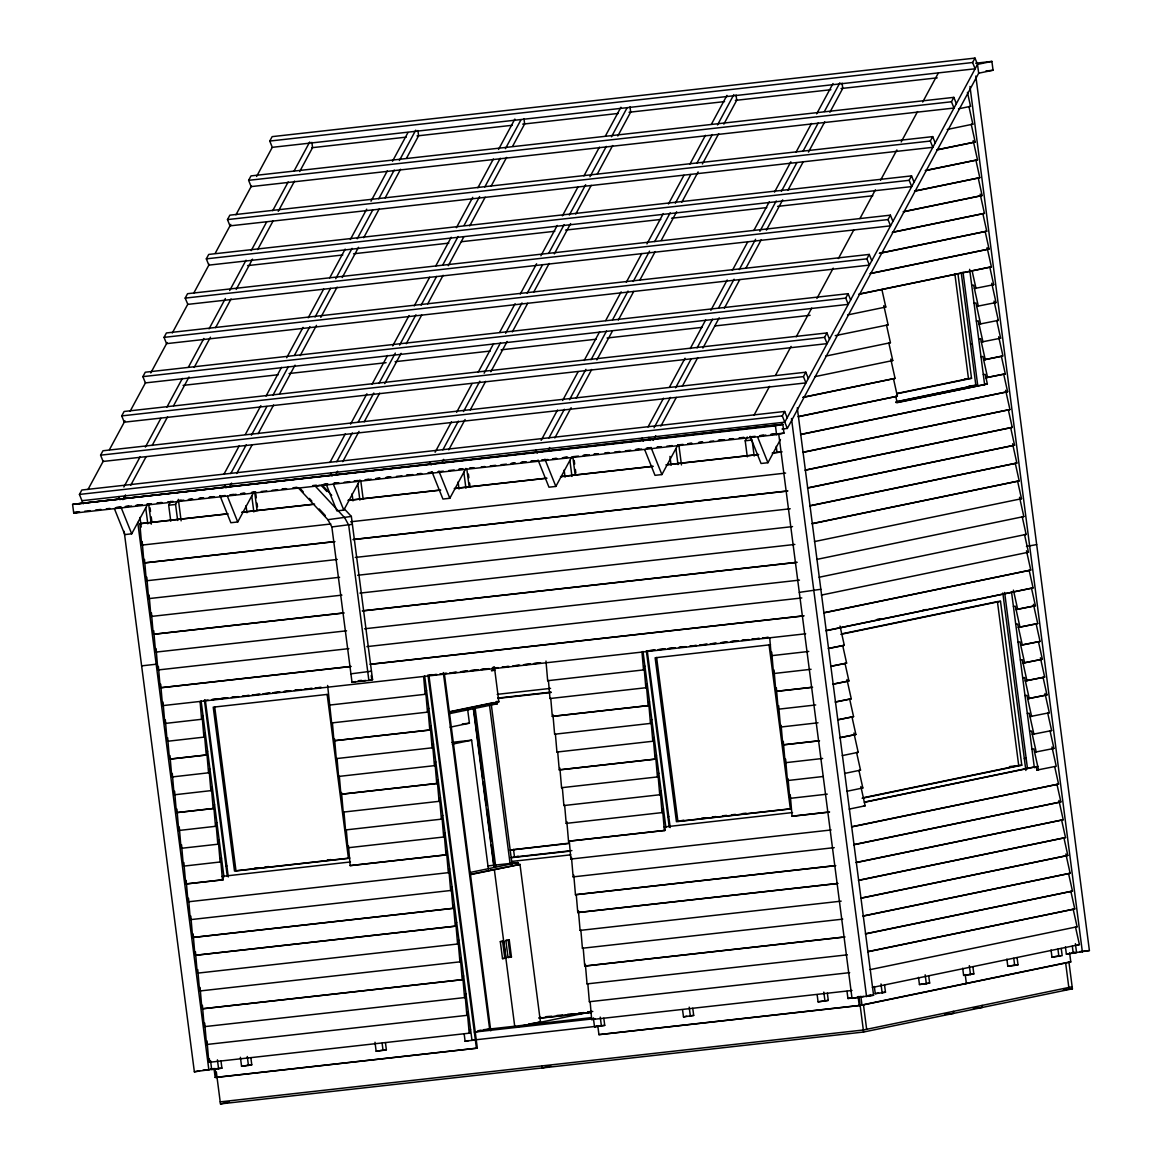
<?xml version="1.0" encoding="UTF-8"?>
<svg xmlns="http://www.w3.org/2000/svg" width="1162" height="1162" viewBox="0 0 1162 1162"><rect width="100%" height="100%" fill="white"/><g stroke="black" fill="none" stroke-linecap="round" stroke-linejoin="round"><path stroke-width="1.5" d="M83.214 503.843L79.437 494.431L81.819 490.015L784.67 411.464L787.182 417.754M805.818 372.203L803.436 376.619L805.949 382.894L103.113 461.445L100.586 455.17L102.968 450.754L805.818 372.203L808.331 378.478M826.966 332.942L824.584 337.358L827.097 343.632L124.247 422.184L121.734 415.894L124.116 411.479L826.966 332.942L829.479 339.217M848.115 293.681L845.733 298.097L848.245 304.371L145.395 382.908L142.882 376.633L145.265 372.218L848.115 293.681L850.628 299.956M869.249 254.42L866.881 258.835L869.394 265.11L166.544 343.647L164.031 337.372L166.413 332.957L869.249 254.42L871.776 260.695M172.296 332.986L187.779 304.241L185.179 298.111L187.561 293.695L890.397 215.159L892.924 221.434M911.545 175.883L909.178 180.313L911.691 186.588L208.84 265.125L206.328 258.85L208.71 254.434L911.545 175.883L914.073 182.173M932.694 136.622L930.312 141.038L932.839 147.327L229.989 225.864L227.476 219.589L229.844 215.173L932.694 136.622L935.221 142.897M953.842 97.361L951.46 101.777L953.987 108.051L251.137 186.603L248.624 180.328L250.992 175.898L953.842 97.361L956.37 103.636M974.991 58.1L972.609 62.516L975.136 68.79L272.286 147.327L269.773 141.052L272.14 136.637L974.991 58.1L977.518 64.375L978.665 73.206L787.328 428.444L782.07 429.025M87.978 489.522L103.462 460.777M109.489 449.592L124.973 420.847M130.129 411.261L145.628 382.501M150.784 372.929L167.125 342.572M193.793 293.056L209.276 264.311M215.304 253.127L230.788 224.382M235.959 214.796L251.442 186.036M256.599 176.464L272.082 147.705M123.869 487.009L140.21 456.666M145.381 447.079L160.864 418.335M166.892 407.15L182.376 378.405M188.389 367.221L203.873 338.462M209.044 328.89L225.384 298.532M229.684 290.544L246.039 260.201M251.195 250.614L266.679 221.869M272.707 210.685L288.191 181.94M294.204 170.756L309.702 142.011M122.94 499.689L125.525 494.91M130.667 485.353L146.107 456.681M152.12 445.525L167.56 416.853M173.574 405.698L189.014 377.025M194.156 367.468L210.467 337.198M215.609 327.64L231.049 298.968M236.206 289.411L252.503 259.141M257.644 249.583L273.099 220.911M278.241 211.353L294.538 181.083M299.694 171.526L312.563 147.632L311.881 142.345M114.53 509L124.813 534.593L131.698 533.823L147.792 503.959M170.785 521.259L168.693 505.223L170.756 501.388M177.67 520.489L175.578 504.453L176.958 501.897M223.874 474.343L239.372 445.583M245.385 434.399L260.869 405.654M266.04 396.068L281.524 367.323M286.68 357.736L303.021 327.393M308.191 317.807L323.675 289.047M329.703 277.878L345.187 249.118M350.343 239.532L366.684 209.189M370.998 201.2L387.338 170.858M392.495 161.271L407.978 132.526M230.773 473.573L246.257 444.814M251.413 435.227L266.897 406.482M272.925 395.298L288.408 366.553M294.436 355.369L309.92 326.624M315.076 317.037L330.56 288.278M335.731 278.706L352.071 248.348M357.228 238.762L372.726 210.017M378.739 198.833L394.223 170.088M399.394 160.501L415.735 130.159M229.844 486.239L231.558 483.058M236.699 473.5L252.154 444.828M258.153 433.673L273.607 405.001M279.606 393.845L295.046 365.173M300.203 355.616L316.5 325.345M320.785 317.386L337.096 287.116M342.238 277.558L358.535 247.303M363.691 237.731L379.132 209.058M385.145 197.918L400.585 169.245M406.584 158.09L418.596 135.78L417.913 130.493M219.923 495.549L230.846 522.74L237.745 521.97L253.824 492.107M329.921 462.491L345.404 433.731M350.561 424.159L366.916 393.802M372.072 384.215L387.556 355.47M392.727 345.884L409.068 315.541M414.224 305.955L429.708 277.21M435.735 266.025L451.219 237.266M456.39 227.694L472.731 197.337M477.887 187.765L493.371 159.005M498.542 149.419L514.882 119.076M336.806 461.721L352.289 432.961M358.317 421.791L373.801 393.032M378.972 383.445L395.312 353.103M399.612 345.114L415.952 314.771M421.123 305.185L436.607 276.44M442.62 265.256L458.118 236.496M464.132 225.326L479.615 196.567M484.786 186.98L500.27 158.235M505.426 148.649L520.91 119.904M335.876 474.401L337.605 471.206M342.746 461.648L359.043 431.378M364.2 421.821L379.64 393.148M384.782 383.591L401.093 353.321M406.235 343.763L421.675 315.091M427.689 303.95L443.129 275.278M448.285 265.706L463.725 237.033M469.724 225.893L485.179 197.22M491.177 186.065L506.617 157.393M512.631 146.238L524.643 123.942L523.96 118.64M325.97 483.697L336.893 510.888L343.778 510.118L359.871 480.255M435.096 452.236L451.452 421.893M456.608 412.307L472.092 383.547M478.119 372.377L493.603 343.618M499.616 332.434L515.1 303.689M520.271 294.102L536.612 263.759M540.911 255.771L557.266 225.428M562.423 215.841L577.906 187.082M583.934 175.912L599.418 147.153M605.431 135.983L620.929 107.224M442.853 449.868L458.336 421.123M463.493 411.537L479.848 381.18M484.147 373.205L500.488 342.848M505.644 333.262L521.999 302.919M527.156 293.332L542.639 264.587M548.667 253.403L564.151 224.658M569.307 215.072L585.663 184.714M589.962 176.74L606.303 146.383M611.473 136.796L626.957 108.051M441.923 462.549L443.637 459.353M448.779 449.796L465.09 419.54M470.232 409.983L485.672 381.31M490.829 371.738L507.126 341.483M512.282 331.925L527.722 303.253M533.721 292.098L549.176 263.425M554.318 253.868L570.615 223.598M575.771 214.04L591.211 185.368M597.224 174.213L612.664 145.54M617.806 135.983L630.675 112.089L629.993 106.788M432.003 471.845L442.925 499.05L449.825 498.28L465.904 468.402M541.143 440.383L557.484 410.041M562.64 400.454L578.124 371.709M584.152 360.525L599.636 331.766M605.663 320.596L621.147 291.836M626.303 282.25L641.787 253.505M646.958 243.918L663.299 213.576M668.47 203.989L683.953 175.244M689.967 164.06L705.45 135.315M711.478 124.131L726.962 95.371M548.885 438.016L564.369 409.271M569.54 399.684L585.88 369.342M591.037 359.755L606.535 330.996M612.548 319.826L628.032 291.066M633.203 281.48L649.543 251.137M654.7 241.551L670.198 212.806M675.354 203.219L690.838 174.474M696.866 163.29L712.35 134.531M717.506 124.959L733.847 94.601M547.956 450.696L549.684 447.515M554.826 437.958L571.123 407.688M576.279 398.13L591.719 369.458M596.861 359.9L612.316 331.228M618.315 320.073L633.755 291.401M639.768 280.245L655.208 251.573M661.222 240.418L676.662 211.745M681.803 202.188L698.115 171.918M702.4 163.958L718.697 133.688M723.853 124.131L736.723 100.237L736.025 94.935M538.05 460.007L548.972 487.198L555.857 486.428L571.689 457.015M648.033 426.933L663.517 398.188M669.544 387.004L685.028 358.259M690.199 348.673L705.683 319.928M710.839 310.341L727.18 279.984M732.35 270.412L747.834 241.652M753.847 230.468L769.346 201.723M774.502 192.137L790.843 161.794M796.014 152.207L811.497 123.462M816.654 113.876L833.009 83.533M654.075 427.761L670.416 397.419M675.572 387.832L691.056 359.087M697.084 347.903L712.567 319.158M718.595 307.974L734.079 279.214M739.235 269.642L755.591 239.285M759.89 231.296L776.231 200.953M781.387 191.367L796.885 162.622M802.898 151.438L818.382 122.693M824.41 111.508L839.894 82.763M653.146 440.442L655.717 435.663M660.858 426.105L676.313 397.433M682.312 386.278L697.752 357.605M702.908 348.048L719.205 317.778M724.362 308.22L739.802 279.548M745.801 268.393L761.255 239.721M766.397 230.163L782.694 199.893M787.851 190.336L803.291 161.663M808.447 152.106L824.744 121.836M829.886 112.278L842.755 88.385L842.072 83.098M644.736 449.752L655.005 475.345L661.904 474.575L677.736 445.177M754.08 415.095L769.564 386.336M775.591 375.152L791.075 346.407M796.231 336.82L811.715 308.075M816.886 298.489L833.227 268.146M838.383 258.56L853.867 229.8M859.895 218.63L875.378 189.871M880.535 180.284L896.89 149.942M901.189 141.953L917.53 111.61M922.701 102.024L938.184 73.279M747.297 456.84L745.205 440.79L747.268 436.97M787.328 428.444L782.287 415.894L784.67 411.464M187.692 304.386L890.542 225.849L888.029 219.574L890.397 215.159M750.129 436.302L761.052 463.493L767.937 462.723L780.443 439.512M978.665 73.206L993.045 70.228L991.898 61.397L977.518 64.375L784.8 422.169L81.965 500.706M958.49 108.836L970.546 106.338L967.423 92.335M947.248 129.476L972.855 124.174L968.963 106.657L970.546 106.338M936.761 149.811L975.179 142.011L971.272 124.494M936.616 150L975.179 142.011M925.489 170.465L977.489 159.848L973.204 140.573M925.359 170.64L977.489 159.848M914.683 191.018L979.798 177.684L975.906 160.167M914.523 191.193L979.798 177.684M903.44 211.658L982.122 195.521L978.23 178.004M903.295 211.833L982.122 195.521M892.532 232.226L984.432 213.358L980.162 194.083M892.372 232.415L984.432 213.358M879.561 253.229L986.756 231.194L982.863 213.677M879.402 253.418L986.756 231.194M870.367 273.448L989.065 249.017L985.173 231.514M870.207 273.636L989.065 249.017M859.168 294.073L991.389 266.853L987.104 247.593M859.008 294.262L991.389 266.853M847.621 314.931L885.793 307.029L881.9 289.512M989.806 267.173L993.699 284.69L974.381 288.539L975.993 288.365L972.1 270.848M835.231 335.658L888.117 324.866L883.832 305.606M991.738 283.267L996.023 302.527L976.705 306.376L978.317 306.202L973.64 285.169L971.722 285.387M72.596 504.381L782.825 424.319L783.972 433.106L776.594 434.646L73.743 513.183L72.596 504.381L775.446 425.844L776.594 434.646M73.729 504.221L781.692 424.479M825.586 356.124L890.426 342.703L886.533 325.186M994.047 301.103L998.332 320.363L979.014 324.213L980.626 324.024L975.949 303.006L974.046 303.224M73.743 513.183L79.641 511.963M814.693 376.691L892.75 360.54L888.843 343.022M996.764 320.683L1000.656 338.2L981.338 342.049L982.95 341.86L978.273 320.843L976.356 321.061M320.262 485.12L315.28 486.152L344.722 517.802L348.687 525.064L368.877 680.438L352.028 682.326L331.853 526.938L327.873 519.69L298.445 488.04M330.85 523.989L141.691 545.123L139.861 523.699L227.244 513.851M803.174 397.244L895.06 378.376L890.775 359.102M1001.368 356.211L983.648 359.886L1002.966 356.037L998.681 336.762M803.015 397.433L895.06 378.376M141.691 545.123L142.461 544.963M897.354 393.381L968.469 378.652L954.888 274.058M896.861 393.773L971.534 378.318L957.938 273.709L954.423 274.101M798.41 416.548L897.369 396.213L893.476 378.696M798.25 416.737L897.369 396.213M1005.29 373.873L985.972 377.708L1005.29 373.873L1001.397 356.356M775.054 425.844L782.825 424.319M896.207 401.762L977.402 384.942M896.294 401.907L977.678 385.058L968.817 386.06M896.134 402.604L987.366 383.983L985.216 374.353L983.313 374.571M987.366 383.983L897.166 402.662L895.728 396.242M368.877 680.438L372.566 679.683L351.36 516.436L327.873 519.69M142.171 541.536L144.001 562.96L333.93 541.666M352.376 524.294L331.853 526.938M800.72 434.385L1007.599 391.71L1003.707 374.193M800.56 434.573L1007.599 391.71M144.495 559.372L146.325 580.797L147.095 580.637M803.044 452.221L1009.923 409.532L1005.638 390.272M802.884 452.396L1009.923 409.532M146.804 577.209L148.634 598.633L149.419 598.474M805.353 470.058L1012.233 427.369L1008.34 409.866M805.193 470.232L1012.233 427.369M149.114 595.046L150.958 616.47L151.728 616.31M807.677 487.88L1014.557 445.206L1010.664 427.689M807.517 488.069L1014.557 445.206M151.438 612.882L153.268 634.307L343.197 612.999M809.987 505.717L1016.866 463.042L1012.581 443.782M809.827 505.906L1016.866 463.042M153.747 630.719L155.592 652.143L156.362 651.984M812.311 523.554L1019.19 480.879L1015.297 463.362M812.151 523.742L1019.19 480.879M156.071 648.556L157.901 669.98L158.686 669.806M814.46 541.579L1021.5 498.716L1017.607 481.199M158.381 666.378L160.225 687.802L350.154 666.509M816.77 559.416L1023.824 516.553L1019.539 497.278M160.705 684.215L162.535 705.639L163.319 705.479M819.094 577.253L1026.133 534.389L1022.24 516.872M371.462 671.186L350.924 673.829M352.028 682.326L355.717 681.557M163.014 702.051L164.859 723.476L165.629 723.316M203.001 715.589L202.086 715.777L203.916 737.202L204.701 737.042L167.168 741.312L165.338 719.888M820.851 589.279L799.296 592.359M1036.678 544.6L1026.438 546.416M432.104 674.643L428.909 675.296L436.113 674.497M821.403 595.089L1028.443 552.226L1024.55 534.709M492.514 670.445L491.41 670.677L494.809 670.183L493.705 670.416L493.269 667.017M327.626 685.464L331.635 722.938L428.255 712.059L427.485 712.219L425.655 690.809L426.57 690.606M167.168 741.312L167.953 741.153M205.325 733.425L204.396 733.614L206.24 755.039L169.492 759.149L167.648 737.725M823.887 612.737L1030.767 570.063L1026.482 550.788M823.727 612.926L1030.767 570.063M331.635 722.938L332.405 722.779M169.492 759.149L207.01 754.879L206.24 755.039M207.635 751.262L206.72 751.451L208.55 772.875L209.334 772.715L171.802 776.986L169.972 755.561M545.98 661.062L547.665 680.7L548.449 680.54M428.894 708.442L427.965 708.631L429.795 730.056L333.944 740.775L332.419 722.924M644.925 666.204L644.009 666.407L645.84 687.831L646.609 687.657L549.989 698.536L548.449 680.685M879.009 619.419L882.336 618.736L877.165 619.317M923.194 610.282L926.506 609.585L923.064 609.977M967.365 601.132L970.691 600.449L967.249 600.827M826.211 630.574L1033.076 587.885L1029.183 570.382M826.037 630.748L1033.076 587.885M449.592 711.71L493.734 702.574M449.418 712.074L498.861 701.833L494.373 666.785M449.81 713.584L497.365 703.751L497.031 701.252M843.089 633.58L997.432 601.64L1018.711 765.555L862.611 797.873M840.838 634.35L1000.497 601.291L1021.776 765.206L862.117 798.265M333.944 740.775L430.579 729.896L429.795 730.056M171.802 776.986L172.572 776.826M209.959 769.099L209.029 769.288L210.874 790.712L211.644 790.552L174.126 794.823L172.281 773.398M549.989 698.536L550.759 698.377M431.204 726.279L430.289 726.468L432.119 747.892L432.889 747.732L336.254 758.612L334.583 738.974M769.709 637.865L771.234 655.717L772.004 655.557M647.249 684.04L646.319 684.244L648.164 705.654L552.299 716.373L550.773 698.522M828.521 648.396L844.295 645.288L840.01 626.027M828.361 648.585L844.295 645.288M1035.4 605.722L1016.082 609.571L1035.4 605.722L1031.507 588.204M450.101 727.194L469.419 723.185L467.574 708.878M336.254 758.612L337.038 758.452M174.126 794.823L174.896 794.663M212.268 786.935L211.353 787.124L213.183 808.549L176.435 812.659L174.605 791.235M552.299 716.373L648.933 705.494L648.164 705.654M433.528 744.116L432.598 744.305L434.428 765.729L435.213 765.569L338.578 776.448L337.053 758.583M771.713 652.129L773.543 673.553L774.328 673.394M649.558 701.877L648.643 702.066L650.473 723.49L651.243 723.33L554.623 734.21L552.938 714.572M452.308 744.174L471.627 740.179L488.345 868.915M830.845 666.233L846.619 663.124L842.726 645.607M830.67 666.422L846.619 663.124M1037.71 623.558L1018.406 627.407L1037.71 623.558L1033.439 604.298M338.578 776.448L339.348 776.289L340.887 794.271L437.522 783.406L340.887 794.271M176.435 812.659L213.968 808.389L213.183 808.549M214.592 804.772L213.663 804.961L215.507 826.385L216.277 826.226L178.759 830.496L176.914 809.072M554.623 734.21L555.392 734.05M774.023 669.966L775.867 691.39L811.642 687.323M435.837 761.952L434.908 762.141L436.752 783.566M651.882 719.714L650.952 719.903L652.797 741.327L653.567 741.167L556.932 752.046L555.407 734.195M833.154 684.069L848.928 680.961L845.035 663.444M832.994 684.258L848.928 680.961M1040.034 641.395L1020.715 645.244L1040.034 641.395L1036.141 623.878M178.759 830.496L179.529 830.336M556.932 752.046L557.702 751.887M216.902 822.609L215.987 822.798L217.817 844.222L181.069 848.333L179.238 826.908M776.347 687.802L778.177 709.227L778.961 709.067M438.147 779.789L437.232 779.978L439.062 801.402L439.846 801.243L343.211 812.107L341.526 792.469M654.191 737.55L653.276 737.739L655.107 759.164L559.256 769.883L557.716 752.017M835.478 701.906L851.252 698.798L846.967 679.523M1024.797 662.718L1042.343 659.232L1038.45 641.714M835.304 702.095L851.252 698.798M1023.025 663.081L1042.343 659.232M343.211 812.107L343.981 811.947M559.256 769.883L655.876 759.004L655.107 759.164M181.069 848.333L181.838 848.158M219.226 840.446L218.296 840.634L220.141 862.059L220.911 861.899L183.393 866.155L181.548 844.73M778.656 705.639L780.501 727.063L781.271 726.904M440.471 797.626L439.541 797.815L441.386 819.239L442.156 819.079L345.521 829.944L343.996 812.093M217.817 844.222L218.587 844.062M656.515 755.387L655.586 755.576L657.431 777L658.2 776.841L561.566 787.705L559.881 768.067M837.787 719.743L853.562 716.634L849.669 699.117M837.628 719.932L853.562 716.634M1044.667 677.068L1025.349 680.917L1044.667 677.068L1040.382 657.794M345.521 829.944L346.305 829.784M561.566 787.705L562.335 787.546L563.89 805.542L660.51 794.677L659.74 794.837L657.91 773.413L658.825 773.224M183.393 866.155L184.162 865.995M221.535 858.268L220.62 858.471L222.45 879.895L185.702 883.991L183.872 862.567M781.125 725.262L782.81 744.9L818.585 740.819M442.78 815.463L441.865 815.651L443.695 837.076L444.48 836.916L347.845 847.781L346.32 829.929M840.111 737.579L855.886 734.471L851.993 716.954M839.937 737.768L855.886 734.471M1046.977 694.905L1027.658 698.754L1046.977 694.905L1043.084 677.388M225.965 866.082L226.851 865.893M347.845 847.781L348.615 847.621M563.89 805.542L564.659 805.382M185.702 883.991L223.22 879.736L222.93 876.308L223.859 876.104M783.29 741.312L785.134 762.737L785.904 762.562M445.104 833.299L444.174 833.488L446.019 854.912L350.154 865.617L348.469 845.98M222.45 879.895L223.22 879.736M661.149 791.061L660.219 791.249L662.049 812.674L662.834 812.514L566.199 823.379L564.674 805.527M842.261 755.605L858.195 752.308L853.91 733.033M1045.016 693.467L1049.301 712.742L1029.982 716.591L1031.595 716.402L1026.918 695.384L1025 695.602M449.52 841.099L450.406 840.91M350.154 865.617L446.789 854.753L446.019 854.912M566.199 823.379L566.969 823.219M186.181 880.404L188.012 901.828L188.796 901.668M785.614 759.149L787.444 780.559L788.228 780.399M447.414 851.121L446.498 851.325L448.329 872.749L449.113 872.575L188.012 901.828M663.458 808.897L662.543 809.086L664.373 830.51L568.523 841.215L566.838 821.578M844.571 773.442L860.519 770.13L856.612 752.627M1047.717 713.061L1051.61 730.578L1032.292 734.413L1033.904 734.239L1029.227 713.221L1027.324 713.439M667.889 816.697L668.775 816.508M569.104 843.162L510.176 850.061L569.38 843.438M568.523 841.215L665.143 830.351L664.853 826.923L665.782 826.734M188.505 898.241L190.336 919.665L191.105 919.505M680.859 820.779L683.808 820.169M788.083 778.758L789.768 798.396L790.538 798.236M449.738 868.958L448.808 869.147L450.653 890.571L451.422 890.412L190.336 919.665M518.179 856.249L511.178 857.701L570.368 851.092M846.895 791.278L862.829 787.967L858.936 770.45L860.519 770.13M1050.041 730.898L1053.934 748.415L1034.616 752.25L1036.228 752.075L1031.551 731.058L1029.634 731.276M664.373 830.51L665.143 830.351M470.436 872.401L517.991 862.567L518.31 865.051M470.523 874.303L519.98 864.397L540.446 1022.023L518.267 1026.612M470.479 874.637L519.98 864.397M569.307 841.201L570.832 859.052L571.602 858.892M192.645 937.502L453.746 908.248L192.645 937.502L190.815 916.077M790.247 794.808L792.077 816.232L829.61 811.962M452.047 886.795L451.132 886.984L452.962 908.408M864.397 802.114L1034.282 766.935M864.543 802.259L1037.971 766.354M849.204 809.101L865.138 805.803L860.868 786.543M1034.267 766.935L1036.184 766.731L1036.925 770.086L1056.243 766.237L1051.959 746.977M571.472 857.251L573.142 876.889L573.926 876.729M194.969 955.338L456.056 926.085L194.969 955.338L193.139 933.914M454.371 904.632L453.441 904.82L455.286 926.245M851.688 826.748L1058.567 784.074L1054.675 766.557M851.528 826.937L1058.567 784.074M195.448 951.751L197.279 973.175L198.063 973.015M573.781 875.088L575.466 894.725L834.752 865.675M456.681 922.468L455.765 922.657L457.596 944.081L458.365 943.922L197.279 973.175M853.997 844.585L1060.877 801.911L1056.984 784.394M853.838 844.774L1060.877 801.911M197.758 969.587L199.603 991.012L200.372 990.852M576.25 894.711L577.775 912.562L837.076 883.512M459.005 940.305L458.075 940.494L459.92 961.918L460.689 961.758L199.603 991.012M856.321 862.422L1063.201 819.747L1058.916 800.487M856.162 862.611L1063.201 819.747M505.92 958.142L502.507 958.621L500.314 941.641L501.418 941.409L503.712 941.147L505.92 958.142L504.816 958.359L502.609 941.38L503.712 941.147M505.848 940.494L509.247 940L511.454 956.994L508.041 957.473L505.848 940.494L506.952 940.261M509.247 940L508.143 940.232L510.35 957.212L511.454 956.994M201.912 1008.848L462.999 979.595L201.912 1008.848L200.082 987.424M578.415 910.761L580.099 930.399L580.869 930.239M461.314 958.142L460.399 958.33L462.229 979.755M858.631 880.259L1065.51 837.584L1061.618 820.067M858.471 880.447L1065.51 837.584M502.507 958.621L503.625 958.389M508.041 957.473L509.159 957.241M202.391 1005.261L204.236 1026.671L205.006 1026.511M580.884 930.37L582.409 948.236L583.193 948.076M463.638 975.978L462.708 976.167L464.553 997.592L204.236 1026.671M860.955 898.095L1067.834 855.421L1063.942 837.904M860.795 898.284L1067.834 855.421M204.715 1023.083L206.545 1044.507L207.33 1044.347M583.208 948.207L584.733 966.058L842.232 937.211M465.947 993.815L465.032 994.004L466.863 1015.428L467.632 1015.268L206.545 1044.507M464.553 997.592L465.323 997.432M863.264 915.932L1070.144 873.258L1065.859 853.983M863.105 916.121L1070.144 873.258M585.372 964.257L587.042 983.894L587.827 983.735M207.025 1040.92L208.87 1062.344L209.639 1062.184L209.349 1058.756M468.271 1011.652L467.342 1011.841L469.187 1033.265L469.956 1033.105L469.666 1029.677L470.581 1029.474M124.145 531.295L194.359 1071.814L199.603 1070.725M865.588 933.769L1072.468 891.094L1068.561 873.577M865.414 933.957L1072.468 891.094M194.359 1071.814L215.914 1068.735M210.54 1060.63L211.702 1069.606L221.913 1068.154L220.983 1060.964M240.403 1057.289L241.565 1066.28L251.776 1064.813L250.847 1057.623M241.565 1066.28L251.776 1064.813M214.011 1068.503L215.173 1077.435L218.717 1076.709M214.97 1068.488L216.132 1077.421L217.018 1077.232M587.841 983.88L589.366 1001.731L590.136 1001.571M374.992 1042.256L376.154 1051.232L386.365 1049.78L385.435 1042.59M539.139 1017.621L540.766 1017.273M376.154 1051.232L386.365 1049.78M477.931 1030.796L481.126 1030.128M475.229 1032.001L489.623 1029.024M867.898 951.605L1074.777 908.931L1070.885 891.414M867.738 951.794L1074.777 908.931M528.55 1024.158L540.446 1022.023M538.514 1022.691L591.458 1011.724M537.323 1024.259L538.95 1023.925M464.19 1034.107L465.12 1041.297L468.446 1040.6M465.12 1041.297L475.331 1039.83M590.151 1001.717L591.676 1019.568L592.46 1019.408M216.132 1077.421L477.321 1048.139L428.938 675.543M216.321 1071.872L220.475 1103.9L229.306 1102.07M870.047 969.631L1077.087 926.768L1073.194 909.25M593.346 1017.854L594.523 1026.83L597.834 1026.148M594.523 1026.83L604.734 1025.378L603.79 1018.188M682.544 1009.705L683.488 1016.895L686.8 1016.198M597.776 1025.712L598.938 1034.645L861.972 1005.159L1070.783 961.933L1069.621 953M683.488 1016.895L693.699 1015.428L692.755 1008.253M872.371 987.453L1079.411 944.59L1075.518 927.087M817.147 994.657L818.077 1001.847L828.288 1000.395L827.359 993.205M818.077 1001.847L828.288 1000.395M847.011 991.331L847.94 998.507L851.267 997.824M778.801 434.486L852.022 998.318L863.889 996.328M1071.349 952.913L1074.85 952.186M874.332 986.509L875.262 993.684L878.588 993.002M918.503 977.358L919.447 984.548L929.658 983.081L928.714 975.891M962.688 968.207L963.618 975.397L973.829 973.945L972.899 966.755M1006.858 959.057L1007.803 966.247L1018.014 964.794L1017.07 957.604M1051.044 949.92L1051.973 957.11L1060.47 955.832M1065.423 946.943L1066.367 954.118L1069.679 953.436M867.767 995.892L871.079 995.209L867.636 995.602M875.262 993.684L885.473 992.232L884.543 985.042M919.447 984.548L929.658 983.081M963.618 975.397L973.829 973.945M1007.803 966.247L1018.014 964.794M1051.973 957.11L1062.184 955.643L1061.255 948.468M1066.367 954.118L1076.578 952.666L1075.402 943.689M852.022 998.318L873.577 995.253L797.277 407.775M1071.408 953.247L1089.404 950.56L975.819 76.024M550.861 1066.135L542.044 1067.965L541.768 1065.932M598.938 1034.645L859.255 1005.551L1069.839 961.947M1072.148 986.77L863.337 1029.997L220.214 1101.866M220.475 1103.9L863.598 1032.03L1072.41 988.804L1068.982 962.354M269.773 141.052L972.609 62.516M975.688 63.213L991.898 61.397M985.841 71.027L993.045 70.228M311.852 147.719L406.264 137.131M417.042 135.925L512.268 125.278M522.711 124.145L618.271 113.44M629.034 112.264L724.551 101.602M735.372 100.382L830.874 89.721M841.056 88.544L937.211 77.839M248.624 180.328L951.46 101.777M971.243 124.349L972.855 124.174M227.476 219.589L930.312 141.038M206.328 258.85L909.178 180.313M247.564 265.619L342.79 254.972M353.568 253.781L448.793 243.134M461.372 241.725L554.797 231.282M565.574 230.091L660.8 219.444M671.578 218.238L766.804 207.591M777.581 206.386L872.807 195.753M185.179 298.111L888.029 219.574M164.031 337.372L866.881 258.835M142.882 376.633L845.733 298.097M992.101 284.879L993.699 284.69M183.073 385.377L278.284 374.73M289.077 373.525L386.089 362.689M395.08 361.687L490.291 351.04M501.083 349.835L596.295 339.202M607.087 337.997L702.313 327.35M714.877 325.941L810.103 315.309M884.18 307.218L885.793 307.029M994.411 302.701L996.023 302.527M886.504 325.055L888.117 324.866M121.734 415.894L824.584 337.358M996.735 320.538L998.332 320.363M888.814 342.877L890.426 342.703M978.68 338.897L980.583 338.679L985.26 359.697M999.044 338.374L1000.656 338.2M970.488 344.083L972.333 343.908M891.138 360.714L892.75 360.54M100.586 455.17L803.436 376.619M980.989 356.734L982.907 356.516L987.584 377.534M964.489 379.102L971.534 378.318M936.819 393.526L943.718 392.756M933.507 394.208L940.392 393.439M896.091 402.284L899.533 401.892M79.437 494.431L782.287 415.894M74.76 512.166L78.377 511.759M116.229 507.533L119.831 507.126M125.249 506.53L128.851 506.124M136.056 505.325L139.672 504.918M146.877 504.105L150.479 503.712M157.698 502.899L161.3 502.492M177.525 500.691L181.127 500.285M188.346 499.471L191.948 499.079M199.167 498.266L202.769 497.859M209.973 497.06L213.59 496.653M229.815 494.838L233.417 494.446M240.621 493.632L244.238 493.225M251.442 492.427L255.044 492.02M282.09 488.999L285.707 488.592M292.911 487.793L296.513 487.386M312.738 485.571L316.354 485.179M323.559 484.365L327.161 483.958M334.38 483.16L337.982 482.753M354.207 480.937L357.809 480.545M365.028 479.732L368.63 479.325M375.849 478.526L379.451 478.119M386.655 477.321L390.272 476.914M406.497 475.098L410.099 474.692M417.303 473.893L420.92 473.486M428.124 472.687L431.727 472.28M458.772 469.259L462.374 468.852M469.593 468.054L473.195 467.647M511.062 463.42L514.664 463.013M521.869 462.2L525.485 461.808M530.889 461.198L534.491 460.791M541.71 459.992L545.312 459.586M552.531 458.787L556.133 458.38M563.338 457.567L566.954 457.174M583.179 455.359L586.781 454.952M593.985 454.153L597.602 453.746M604.806 452.933L608.409 452.541M635.454 449.52L639.056 449.113M646.275 448.3L649.878 447.907M657.096 447.094L660.699 446.687M687.744 443.666L691.346 443.274M698.551 442.461L702.168 442.054M718.392 440.253L721.994 439.846M729.199 439.033L732.815 438.64M740.02 437.827L743.622 437.42M759.861 435.619L763.463 435.213M770.667 434.399L774.284 434.007M84.724 511.251L90.128 510.641M95.531 510.045L100.949 509.435M106.352 508.825L109.954 508.433M115.358 507.823L120.761 507.228M126.179 506.617L131.582 506.007M136.985 505.412L142.389 504.802M147.792 504.206L151.409 503.8M156.812 503.19L162.215 502.594M167.618 501.984L173.036 501.374M178.44 500.778L183.843 500.168M189.246 499.573L192.848 499.166M200.067 498.367L203.67 497.961M209.073 497.351L214.476 496.755M219.879 496.145L225.297 495.535M230.701 494.939L236.104 494.329M241.507 493.734L245.109 493.327M252.328 492.514L255.93 492.122M261.334 491.511L266.737 490.916M272.155 490.306L277.558 489.696M282.962 489.1L286.564 488.694M293.768 487.895L297.385 487.488M324.416 484.467L328.018 484.06M333.421 483.465L338.825 482.855M344.242 482.245L349.646 481.649M355.049 481.039L360.452 480.443M365.856 479.833L371.274 479.223M376.677 478.628L380.279 478.221M385.682 477.611L391.086 477.016M396.503 476.405L401.907 475.81M407.31 475.2L412.713 474.59M418.131 473.994L421.733 473.588M428.938 472.789L432.54 472.382M437.943 471.772L443.361 471.176M448.764 470.566L454.168 469.971M459.571 469.361L463.173 468.954M470.392 468.155L473.994 467.749M481.199 466.95L484.801 466.543M490.204 465.933L495.622 465.337M501.025 464.727L506.429 464.132M511.832 463.522L515.449 463.115M520.852 462.52L526.255 461.91M531.659 461.299L537.062 460.704M542.48 460.094L547.883 459.498M553.286 458.888L556.888 458.482M562.292 457.886L567.71 457.276M573.113 456.681L578.516 456.07M583.92 455.46L589.337 454.865M594.741 454.255L598.343 453.848M605.547 453.049L609.149 452.643M614.567 452.047L619.971 451.437M625.374 450.827L630.777 450.231M636.18 449.621L641.598 449.026M647.002 448.416L650.604 448.009M657.808 447.21L661.41 446.804M666.828 446.208L672.232 445.598M677.635 444.988L683.038 444.392M688.456 443.782L692.058 443.376M699.263 442.577L702.865 442.17M710.069 441.371L713.686 440.964M719.089 440.354L724.492 439.759M729.896 439.149L733.498 438.757M738.916 438.147L744.319 437.537M749.722 436.941L755.126 436.331M760.544 435.735L765.947 435.125M771.35 434.515L783.972 433.106M168.693 505.223L175.578 504.453M745.205 440.79L752.104 440.02L754.182 456.07M241.667 512.239L313.725 504.192M347.946 500.357L439.817 490.103M454.24 488.49L546.111 478.221M560.52 476.609L652.39 466.34M666.814 464.727L758.684 454.458M773.093 452.86L782.099 451.844M139.861 523.699L228.13 513.836M242.538 512.224L314.597 504.177M348.832 500.357L440.703 490.088M455.112 488.476L546.982 478.207M561.406 476.594L653.276 466.325M665.884 464.916L757.769 454.662M772.178 453.049L781.184 452.033M350.663 521.782L785.599 473.094M353.756 539.444L787.909 490.93M144.001 562.96L334.961 541.623M352.972 539.604L787.139 491.09M146.325 580.797L337.285 559.459M355.296 557.44L790.233 508.767M1019.887 498.89L1021.5 498.716M148.634 598.633L339.594 577.296M357.605 575.277L792.542 526.604M1022.211 516.727L1023.824 516.553M150.958 616.47L341.918 595.133M359.93 593.114L794.852 544.441M1024.521 534.564L1026.133 534.389M363.023 610.791L797.176 562.277M153.268 634.307L344.228 612.97M362.239 610.951L796.406 562.437M1026.845 552.4L1028.443 552.226M155.592 652.143L346.552 630.806M364.563 628.787L799.485 580.114M141.633 665.855L156.173 664.228M157.901 669.98L348.861 648.628M366.872 646.624L801.809 597.951M369.966 664.301L804.119 615.787M160.225 687.802L351.185 666.465M370.998 664.257L803.349 615.947M962.194 601.713L965.651 601.32M996.967 601.684L1000.497 601.291M1013.424 606.419L1015.341 606.215L1020.004 627.233M358.157 680.743L361.556 680.366M359.087 681.193L365.827 680.438M369.196 680.06L372.566 679.683M212.53 699.48L217.933 698.87M221.521 698.478L226.924 697.868M232.313 697.273L237.716 696.663M243.105 696.067L248.508 695.457M252.11 695.065L259.3 694.251M262.902 693.859L270.092 693.046M273.695 692.654L279.083 692.044M284.487 691.434L289.875 690.838M295.279 690.228L300.667 689.632M304.27 689.226L311.46 688.427M315.062 688.02L320.451 687.425M439.715 674.091L446.92 673.292M450.522 672.885L455.925 672.29M461.329 671.68L466.732 671.07M470.334 670.677L477.538 669.864M481.141 669.457L488.345 668.658M491.947 668.252L497.365 667.656M502.768 667.046L508.172 666.451M513.575 665.841L518.978 665.23M524.382 664.635L529.785 664.025M533.387 663.633L540.591 662.819M654.453 650.095L647.263 650.909L670.198 827.576M658.055 649.689L665.245 648.89M668.847 648.483L674.236 647.888M679.639 647.278L685.028 646.682M690.431 646.072L695.82 645.476M699.422 645.07L706.612 644.271M710.214 643.864L715.603 643.269M721.006 642.659L726.395 642.063M731.799 641.453L737.187 640.858M742.591 640.247L747.979 639.652M751.582 639.245L758.771 638.446M762.374 638.04L767.777 637.43M208.056 700.061L204.454 700.468L205.34 700.279L228.289 876.947M211.644 699.669L227.839 697.854M231.427 697.447L238.631 696.648M242.219 696.241L249.423 695.442M253.011 695.036L260.215 694.237M263.803 693.83L269.206 693.235M272.809 692.828L279.998 692.029M283.601 691.622L290.79 690.824M294.393 690.417L301.583 689.618M305.185 689.211L312.375 688.412M315.977 688.006L321.366 687.41M429.824 675.282L437.028 674.483M440.63 674.076L446.034 673.466M449.636 673.074L456.84 672.261M460.442 671.868L467.647 671.055M471.249 670.648L478.453 669.849M482.056 669.443L489.26 668.644M492.877 668.237L498.28 667.642M501.882 667.235L509.087 666.422M512.689 666.029L519.893 665.216M523.496 664.809L530.7 664.01M534.302 663.604L539.705 663.008M648.178 650.88L655.368 650.081M658.97 649.674L664.359 649.079M667.961 648.672L675.151 647.873M678.753 647.466L685.943 646.668M689.545 646.261L696.735 645.462M700.337 645.055L707.527 644.256M711.129 643.85L716.518 643.24M721.922 642.644L727.31 642.034M730.913 641.642L738.102 640.828M741.705 640.436L748.894 639.623M752.497 639.231L759.687 638.417M763.289 638.025L768.678 637.415M162.535 705.639L805.673 633.784M770.537 644.736L655.136 657.779L676.429 821.694L790.363 808.955L769.07 645.041M1015.733 624.255L1017.651 624.052L1022.328 645.07M164.859 723.476L202.377 719.205L201.607 719.365L200.082 701.514M329.311 705.102L425.946 694.222L425.161 694.397L423.636 676.531M547.665 680.7L644.3 669.835L643.53 669.995L641.99 652.143M771.234 655.717L808.752 651.446M497.176 694.353L550.57 688.383M497.67 698.086L551.049 692.116M497.714 698.42L551.093 692.465M1018.057 642.092L1019.975 641.874L1024.637 662.892M495.491 702.211L498.861 701.833M492.02 704.346L497.365 703.751M773.543 673.553L811.076 669.283M1020.367 659.929L1022.284 659.711L1026.961 680.729M462.287 723.984L469.419 723.185M775.867 691.39L812.616 687.279M1022.691 677.766L1024.593 677.548L1029.271 698.565M451.974 742.373L471.627 740.179M778.177 709.227L815.709 704.956M780.501 727.063L818.019 722.793M1047.688 712.916L1049.301 712.742M782.81 744.9L819.559 740.79M1050.012 730.753L1051.61 730.578M856.583 752.482L858.195 752.308M785.134 762.737L822.652 758.466M1031.958 749.112L1033.86 748.894L1038.537 769.912L1036.925 770.086M1052.322 748.589L1053.934 748.415M787.444 780.559L823.219 776.492M1024.332 758.568L1026.162 758.365M1009.458 766.586L1021.776 765.206M861.216 788.156L862.829 787.967M789.768 798.396L827.286 794.14M254.347 868.159L257.906 867.753M265.023 866.954L268.596 866.562M327.335 859.996L330.894 859.604M701.616 818.179L705.174 817.772M712.291 816.973L715.85 816.581M722.967 815.782L726.526 815.39M731.871 814.794L735.43 814.388M742.547 813.603L746.106 813.197M349.907 858.035L235.988 870.774L214.694 706.859M790.058 808.854L677.911 821.389L656.617 657.474M222.087 876.395L350.474 861.957M664.141 826.995L792.528 812.558M863.54 805.992L865.138 805.803M792.077 816.232L828.826 812.136M571.893 850.599L514.49 857.019L513.502 849.364M511.658 861.434L570.847 854.825M487.735 865.937L517.991 862.567M570.832 859.052L831.15 829.958M491.003 870.062L494.373 869.699L514.853 1027.324M573.142 876.889L834.243 847.635M575.466 894.725L835.783 865.632M577.775 912.562L838.092 883.469M580.099 930.399L841.186 901.146M500.314 941.641L502.609 941.38M582.409 948.236L842.726 919.142M584.733 966.058L845.05 936.979M1075.489 926.942L1077.087 926.768M587.042 983.894L847.359 954.815M1077.799 944.779L1079.411 944.59M589.366 1001.731L849.683 972.652M1079.701 951.649L1089.404 950.56M587.74 1011.87L591.298 1011.477M546.14 1016.677L551.689 1016.213M556.903 1015.472L562.452 1015.007M567.666 1014.266L573.215 1013.801M578.429 1013.075L583.978 1012.61M589.192 1011.87L592.78 1011.463M539.139 1018.13L591.153 1012.32M539.299 1018.261L591.327 1012.451M1068.953 962.136L1070.783 961.933M483.319 1029.735L591.4 1017.651M528.419 1025.262L531.978 1024.855M474.328 1032.103L595.031 1018.624M208.87 1062.344L469.956 1033.105M591.676 1019.568L851.993 990.474M882.031 992.609L885.473 992.232M964.547 983.749L966.377 983.546L965.215 974.584M210.496 1069.025L213.953 1068.648M202.972 1070.187L207.824 1069.636M210.627 1069.331L221.913 1068.154M471.888 1040.222L604.734 1025.378M690.243 1015.82L693.699 1015.428M867.113 995.965L873.577 995.253M847.94 998.507L854.825 997.737M215.173 1077.435L477.321 1048.139M1063.433 989.806L1072.41 988.804M973.407 1008.442L982.398 1007.439L982.137 1005.406M944.633 1014.397L953.624 1013.395L953.348 1011.361M321.918 484.772L331.736 495.332M343.996 508.52L351.36 516.436M322.019 486.253L326.914 491.541M300.798 489.187L303.253 491.831M309.382 498.425L311.837 501.069M319.201 508.971L325.331 515.565M757.653 437.13L767.937 462.723M648.904 437.348L650.168 440.485M650.981 447.385L661.904 474.575M642.02 438.118L643.283 441.255M544.934 459.237L555.857 486.428M535.972 449.97L537.236 453.107M438.902 471.075L449.825 498.28M429.94 461.822L431.204 464.96M330.792 472.905L332.041 476.042M333.509 484.525L343.778 510.118M224.745 484.743L226.009 487.88M227.461 496.377L237.745 521.97M118.713 496.595L119.962 499.733M120.775 506.632L131.698 533.823M1013.409 590.122L1017.694 609.396M969.979 86.453L1082.388 952.012M1072.323 946.173L1073.252 953.348M1065.656 963.051L1068.822 987.453M969.645 269.337L984.635 384.753M1011.506 591.69L1034.369 767.719M1057.928 949.151L1058.872 956.341M963.007 272.111L977.736 385.523M1004.622 592.46L1027.484 768.561M961.206 272.533L975.848 385.261M1002.821 592.954L1025.872 770.464M1013.758 958.287L1014.687 965.477M969.34 965.637L970.502 974.627M925.17 974.787L926.332 983.778M880.985 983.938L882.147 992.914M791.482 418.509L866.576 996.691M863.482 1004.898L866.663 1029.314M860.824 996.226L861.972 1005.159M858.979 996.43L863.598 1032.03M858.093 996.618L859.255 1005.551M776.231 446.368L776.928 451.713M823.8 992.101L824.976 1001.078M678.898 445.22L681.469 464.945M675.921 448.532L678.012 464.582M669.951 456.434L671.113 465.352M646.333 650.778L669.21 826.894M643.007 651.475L665.884 827.504M689.211 1007.134L690.373 1016.125M574.217 460.442L574.682 464.045M575.379 469.448L575.844 473.05M572.866 457.073L575.19 474.997M569.888 460.384L571.965 476.435M564.151 470.073L565.081 477.204M600.246 1017.084L601.408 1026.061M468.402 474.096L468.867 477.698M469.579 483.087L470.044 486.689M466.819 468.925L469.157 486.849M463.841 472.237L465.933 488.272M491.294 704.608L512.093 864.775M489.347 704.012L510.162 864.237M458.104 481.925L459.034 489.042M474.967 706.917L495.709 866.605M473.835 710.272L482.709 778.511M483.174 782.099L486.195 805.44M486.675 809.042L490.872 841.361M491.337 844.963L494.126 866.503M473.37 708.922L493.865 866.808M444.363 673.611L490.771 1030.854M443.318 672.551L489.652 1029.241M427.95 674.962L476.435 1048.327M424.653 675.877L472.019 1040.527M360.786 480.777L363.11 498.701M357.809 484.089L359.886 500.125M352.071 493.763L353.001 500.895M371.244 675.514L371.68 678.913M382.124 1043.273L383.053 1050.463M255.858 494.199L256.323 497.786M257.02 503.19L257.499 506.792M254.739 492.63L257.078 510.554M251.762 495.927L253.853 511.977M246.024 505.615L246.954 512.747M178.338 499.34L181.127 520.852M204.41 700.163L227.287 876.279M201.099 700.86L223.961 876.889M247.288 1056.519L248.45 1065.51M150.058 507.838L150.523 511.44M151.22 516.843L151.917 522.246M148.707 504.468L151.263 524.193M145.729 507.779L147.806 523.83M217.425 1059.86L218.587 1068.837M139.992 517.468L141.241 527.083M137.77 522.493L208.899 1070.187M327.147 694.426L213.227 707.164L234.506 871.079L348.44 858.34L327.147 694.426"/></g></svg>
